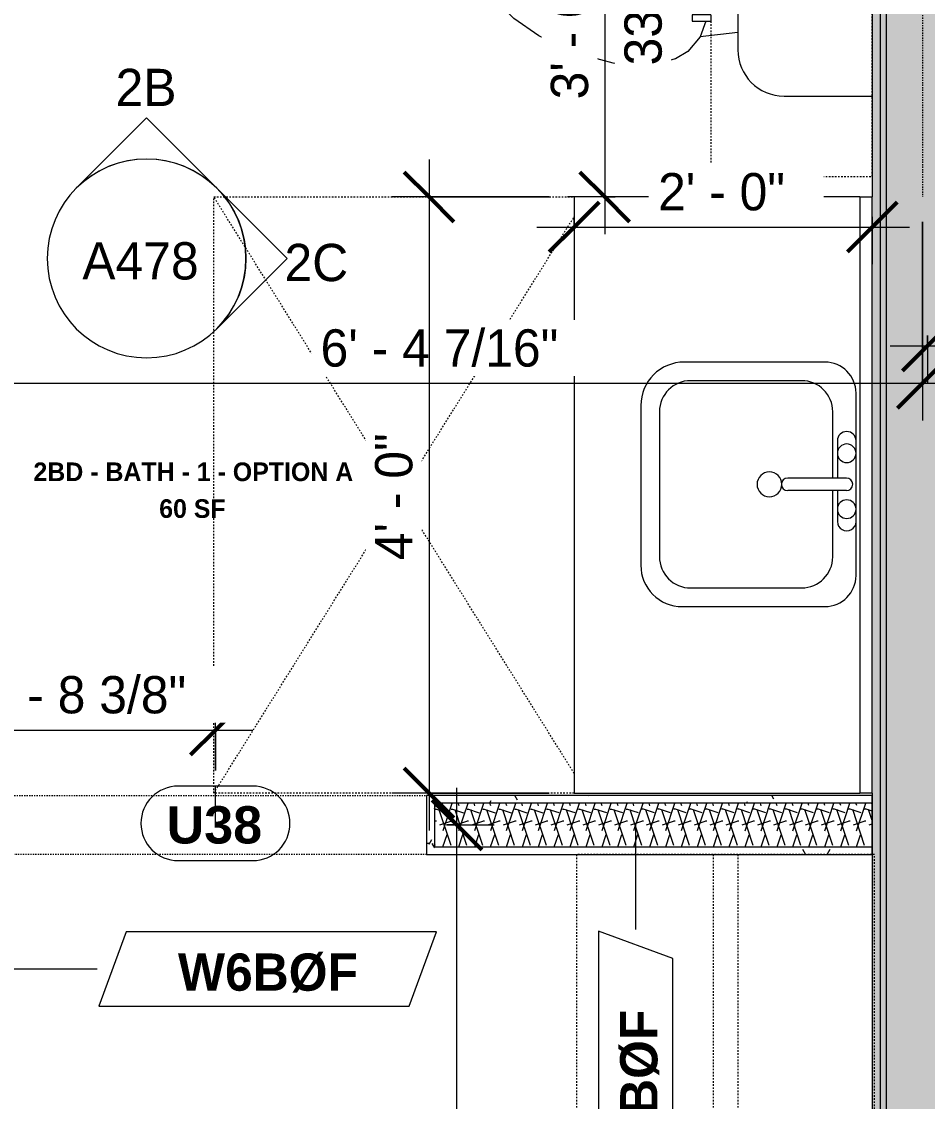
# Model space of a CAD drawing. Header units: inches. Extents: x -4058 to -1781, y 9814 to 12289.
# Drawn here: x -3411.6 to -3338.7, y 10221.8 to 10308.7 of the extents above; entities that cross this region are included whole.
import ezdxf

# ---------------------------------------------------------------- set-up
doc = ezdxf.new("R2010")
doc.units = ezdxf.units.IN
doc.header["$MEASUREMENT"] = 0
for name, pattern in [('Dash', [0.25, 0.125, -0.125]), ('Dash 3_32_', [0.1875, 0.09375, -0.09375]), ('Overhead', [0.15625, 0.09375, -0.0625])]:
    doc.linetypes.add(name, pattern=pattern)
for name, color, linetype, lineweight in [('0-1', 7, 'Continuous', 5), ('A-ANNO-DIMS', 211, 'Continuous', 9), ('A-ANNO-DIMS-32', 211, 'Continuous', 9), ('A-AREA-IDEN', 2, 'Continuous', 9), ('A-DETL-1', 90, 'Dash 3_32_', 9), ('A-DETL-GENF-3', 92, 'Overhead', 9), ('A-DETL-MEDM-1', 33, 'Continuous', 9), ('A-DOOR-2', 31, 'Continuous', 9), ('A-DOOR-IDEN', 31, 'Continuous', 9), ('A-GENM', 5, 'Continuous', 9), ('A-GENM-2', 147, 'Dash', 9), ('A-WALL-1', 7, 'Continuous', 9), ('A-WALL-2', 113, 'Continuous', 9), ('A-WALL-IDEN', 211, 'Continuous', 9), ('A-WALL-PATT-1', 9, 'Continuous', 9), ('G-ANNO-SYMB-3', 111, 'Continuous', 9), ('I-WALL-1', 1, 'Continuous', 5), ('I-WALL-2', 7, 'Continuous', 9), ('P-SANR-FIXT', 6, 'Continuous', 9), ('Q-CASE', 31, 'Continuous', 9), ('Q-CASE-1', 31, 'Dash', 9), ('Q-CASE-HDLN', 31, 'Dash', 9)]:
    doc.layers.add(name, color=color, linetype=linetype, lineweight=lineweight)
doc.styles.add('Arial_B', font='arialbd.ttf', dxfattribs={"height": 3})
doc.styles.add('Century Gothic', font='ufonts.com_century-gothic.ttf', dxfattribs={"height": 3})
doc.styles.add('Century Gothic_B', font='GOTHICB.TTF', dxfattribs={"height": 1.5})
doc.styles.add('Century Gothic_B_1', font='GOTHICB.TTF', dxfattribs={"height": 3})
doc.dimstyles.new('THE_DIMENSION_STRING', dxfattribs={"dimscale": 12, "dimtxt": 3.132505, "dimasz": 0.333333, "dimexe": 0.25, "dimexo": 0.166667, "dimgap": 0.041667, "dimtad": 1, "dimdec": 4, "dimrnd": 0.0625, "dimzin": 3, "dimdsep": 46, "dimlunit": 4, "dimtxsty": 'Century Gothic', "dimblk1": 'OBLIQUE', "dimblk2": 'OBLIQUE', "dimsah": 1, "dimcen": 0.09, "dimdle": 0.25, "dimazin": 0, "dimtfac": 1, "dimtdec": 4, "dimtix": 1, "dimtmove": 0, "dimatfit": 3, "dimfxl": 1, "dimtvp": 1, "dimtfill": 1, "dimfrac": 2, "dimtolj": 1, "dimtzin": 0, "dimarcsym": 2})
doc.dimstyles.new('THE_DIMENSION_STRING_2', dxfattribs={"dimscale": 12, "dimtxt": 3.132505, "dimasz": 0.333333, "dimexe": 0.25, "dimexo": 0.166667, "dimgap": 0.041667, "dimtad": 1, "dimdec": 4, "dimrnd": 0.0625, "dimzin": 3, "dimdsep": 46, "dimlunit": 4, "dimtxsty": 'Century Gothic', "dimblk1": 'OBLIQUE', "dimblk2": 'OBLIQUE', "dimsah": 1, "dimcen": 0.09, "dimdle": 0.25, "dimazin": 0, "dimtfac": 1, "dimtdec": 4, "dimtix": 1, "dimtmove": 0, "dimatfit": 3, "dimfxl": 1, "dimtvp": 1, "dimtfill": 1, "dimfrac": 2, "dimtolj": 1, "dimtzin": 0, "dimarcsym": 2})
pattern_1 = [(0, (0, 0), (10.24, 2.56), [0.422, -7.258, 0.422, -7.258, -40.96]), (0, (0, 0), (10.24, 2.56), [-15.36, 0.422, -14.938, 0.422, -7.258, -17.92]), (0, (0, 0), (10.24, 2.56), [-38.4, 0.422, -4.698, 0.422, -12.378]), (120, (3.84, 1.28), (-7.33702503, 7.58810013), [0.422, -7.258, 0.422, -7.258, -40.96]), (120, (3.84, 1.28), (-7.33702503, 7.58810013), [-15.36, 0.422, -14.938, 0.422, -7.258, -17.92]), (120, (3.84, 1.28), (-7.33702503, 7.58810013), [-38.4, 0.422, -4.698, 0.422, -12.378]), (240, (5.12, 6.4), (-2.90297497, -10.14810013), [0.422, -7.258, 0.422, -7.258, -40.96]), (240, (5.12, 6.4), (-2.90297497, -10.14810013), [-15.36, 0.422, -14.938, 0.422, -7.258, -17.92]), (240, (5.12, 6.4), (-2.90297497, -10.14810013), [-38.4, 0.422, -4.698, 0.422, -12.378])]
pattern_2 = [(161.57, (0.16, 0.16), (-1.279773737, -0.000426766), [0, -9.107, 1.011, 0]), (18.43, (-0.16, 0.16), (-1.279773737, 0.000426766), [0, -9.107, 1.011, 0]), (108.43, (0.16, 0.16), (0.639452382, -3.199964008), [3.035, -7.083]), (71.57, (-0.16, 0.16), (0.639452382, 3.199964008), [3.035, -7.083])]

# ---------------------------------------------------------------- blocks, each defined once
blk = doc.blocks.new('CTR - 1st Phase - Common Walls_rvt-1-UNIT PLANS - 2ND FLOOR')
at = {"layer": 'A-WALL-PATT-1'}
h = blk.add_hatch(dxfattribs=at)
h.set_pattern_fill('FP_1', color=256, style=0, pattern_type=2)
h.set_pattern_definition(pattern_1)
h.paths.add_polyline_path([(-3342.536, 9988.439), (-3342.536, 10374.039), (-3343.161, 10374.039), (-3343.161, 9988.439)], flags=0)
h = blk.add_hatch(dxfattribs=at)
h.set_pattern_fill('FP_5', color=256, style=0, pattern_type=2)
h.set_pattern_definition(pattern_2)
h.paths.add_polyline_path([(-3342.036, 9988.439), (-3336.536, 9988.439), (-3336.536, 10374.039), (-3342.036, 10374.039), (-3342.036, 9995.928)], flags=0)
at = {"layer": 'I-WALL-1'}
blk.add_hatch(color=256, dxfattribs=at).paths.add_polyline_path([(-3342.536, 9988.439), (-3342.036, 9988.439), (-3342.036, 10374.039), (-3342.536, 10374.039), (-3342.536, 9995.928)], flags=0)
at = {"layer": 'A-WALL-1'}
for p, q in [((-3342.536, 10373.414), (-3342.536, 9988.439)), ((-3342.036, 10373.414), (-3342.036, 9988.439))]:
    blk.add_line(p, q, dxfattribs=at)
at = {"layer": 'I-WALL-2'}
for p, q in [((-3343.161, 10334.914), (-3343.161, 10294.602)), ((-3343.161, 10246.602), (-3343.161, 9988.439))]:
    blk.add_line(p, q, dxfattribs=at)
blk = doc.blocks.new('Door-Opening - CLEAR OPENING - 34_ x 80_-3924454-UNIT PLANS - 2ND FLOOR')
at = {"layer": 'A-DETL-GENF-3'}
for p, q in [((-17.322, 2.375), (16.678, 2.375)), ((16.678, -2.375), (-17.322, -2.375))]:
    blk.add_line(p, q, dxfattribs=at)
at = {"layer": 'A-DETL-MEDM-1'}
for p, q in [((-17.322, -2.375), (-17.322, 2.375)), ((16.678, 2.375), (16.678, -2.375))]:
    blk.add_line(p, q, dxfattribs=at)
blk = doc.blocks.new('M_Sink Vanity-Square - 500 x 440mm-1352614-UNIT PLANS - 2ND FLOOR')
at = {"layer": 'P-SANR-FIXT'}
for p, q in [((7.96, 7.092), (-6.725, 7.092)), ((3.618, 7.092), (-2.882, 7.092)), ((0.118, 6.329), (0.118, 1.59)), ((1.118, 6.329), (1.118, 1.59)), ((0.118, 5.217), (-5.225, 5.217)), ((-2.882, 5.592), (0.118, 5.592)), ((1.118, 5.592), (3.618, 5.592)), ((6.46, 5.217), (1.118, 5.217)), ((-9.225, 4.592), (-9.225, -6.73)), ((10.46, -6.91), (10.46, 4.592)), ((-7.725, 2.717), (-7.725, -6.23)), ((8.96, -6.23), (8.96, 2.717)), ((-5.225, -8.73), (6.46, -8.73)), ((-5.725, -10.23), (7.139, -10.23))]:
    blk.add_line(p, q, dxfattribs=at)
for centre, radius, start, end in [((-6.725, 4.592), 2.5, 90, 180), ((-2.882, 6.342), 0.75, 90, 270), ((-1.882, 6.342), 0.75, 360, 180), ((2.618, 6.342), 0.75, 360, 180), ((3.618, 6.342), 0.75, 270, 90), ((7.96, 4.592), 2.5, 360, 90), ((-1.882, 6.342), 0.75, 180, 0), ((0.618, 6.329), 0.5, 360, 180), ((2.618, 6.342), 0.75, 180, 360), ((-5.225, 2.717), 2.5, 90, 180), ((6.46, 2.717), 2.5, 0, 90), ((0.618, 0.125), 1, 360, 180), ((0.618, 1.59), 0.5, 180, 0), ((0.618, 0.125), 1, 180, 0), ((-5.725, -6.73), 3.5, 180, 270), ((-5.225, -6.23), 2.5, 180, 270), ((6.46, -6.23), 2.5, 270, 0), ((7.139, -6.91), 3.321, 270, 0)]:
    blk.add_arc(centre, radius, start, end, dxfattribs=at)
blk = doc.blocks.new('Toilet-Domestic-3D - Toilet-Domestic-3D-V78-UNIT PLANS - 2ND FLOOR')
at = {"layer": 'P-SANR-FIXT'}
for p, q in [((-2.74, 11), (-1.874, 11.5)), ((-1.874, 11.5), (-0.5, 12)), ((-0.5, 12), (0.5, 12)), ((0.5, 12), (1.874, 11.5)), ((1.874, 11.5), (2.74, 11)), ((-3.74, 10), (-2.74, 11)), ((2.74, 11), (3.74, 10)), ((-5.127, 8), (-3.74, 10)), ((3.74, 10), (5.127, 8)), ((-6.06, 6), (-5.127, 8)), ((5.127, 8), (6.06, 6)), ((-6.788, 4), (-6.06, 6)), ((6.06, 6), (6.788, 4)), ((-7.326, 1.992), (-6.788, 4)), ((6.788, 4), (7.326, 1.992)), ((-7.5, 0), (-7.326, 1.992)), ((7.326, 1.992), (7.5, 0)), ((-7.413, -0.996), (-7.5, 0)), ((7.5, 0), (7.413, -0.996)), ((-7.236, -2), (-7.413, -0.996)), ((7.413, -0.996), (7.236, -2)), ((-6.968, -3), (-7.236, -2)), ((7.236, -2), (6.968, -3)), ((-6.401, -4), (-6.968, -3)), ((6.968, -3), (6.401, -4)), ((-5.209, -5), (-6.401, -4)), ((6.401, -4), (5.209, -5)), ((-3.938, -5.463), (-5.209, -5)), ((-4.862, -8.024), (-5.209, -5)), ((5.209, -5), (3.836, -5.5)), ((4.862, -8.024), (5.209, -5)), ((-1, -6), (-3.449, -5.568)), ((1, -6), (-1, -6)), ((3.836, -5.5), (1, -6)), ((6.25, -8.024), (-6.25, -8.024)), ((-9.976, -11.75), (-9.976, -18.851)), ((9.976, -18.851), (9.976, -11.75))]:
    blk.add_line(p, q, dxfattribs=at)
for centre, start, end in [((-6.25, -11.75), 90, 180), ((6.25, -11.75), 0, 90)]:
    blk.add_arc(centre, 3.726, start, end, dxfattribs=at)
blk = doc.blocks.new('Bath Vanity - Bath Vanity 48_-2551079-UNIT PLANS - 2ND FLOOR')
at = {"layer": 'Q-CASE'}
for p, q in [((-23.262, -1.005), (-23.262, -24)), ((24.738, -24), (24.738, -1.005)), ((-23.262, -24), (24.738, -24))]:
    blk.add_line(p, q, dxfattribs=at)
blk = doc.blocks.new('ADA Clearances - 30_x48_-V21-UNIT PLANS - 2ND FLOOR')
at = {"layer": 'A-GENM-2'}
for p, q in [((15, 24), (-14.005, -22.407)), ((-14.005, 24), (15, 24)), ((15, 24), (15, -24)), ((-14.005, 22.407), (15, -24)), ((15, -24), (-14.005, -24))]:
    blk.add_line(p, q, dxfattribs=at)
blk = doc.blocks.new('BATHROOM MIRROR - BATHROOM MIRROR 48_-3124766-UNIT PLANS - 2ND FLOOR')
at = {"layer": 'Q-CASE'}
for p, q in [((24.738, 24), (-23.262, 24)), ((-23.262, 23), (-23.262, 24)), ((24.738, 24), (24.738, 23)), ((-23.262, 23), (24.738, 23))]:
    blk.add_line(p, q, dxfattribs=at)
blk = doc.blocks.new('300 Series Wall Hung Cabinet_326 - 30_-2909952-UNIT PLANS - 2ND FLOOR')
at = {"layer": 'Q-CASE'}
for p, q in [((-2.5, -13.188), (-2.012, -13.188)), ((-2.5, -13.188), (-2.5, -14.687)), ((-2.012, -14.687), (-2.012, -13.188)), ((2, -13.188), (2.488, -13.188)), ((2, -13.188), (2, -14.687)), ((2.488, -14.687), (2.488, -13.188)), ((-2.5, -14.687), (-2.012, -14.687)), ((2, -14.687), (2.488, -14.687))]:
    blk.add_line(p, q, dxfattribs=at)
at = {"layer": 'Q-CASE-1'}
for p, q in [((15, -0.188), (-15, -0.188)), ((-15, -0.188), (-15, -13.188)), ((15, -13.188), (15, -0.188)), ((-15, -13.188), (15, -13.188))]:
    blk.add_line(p, q, dxfattribs=at)
blk = doc.blocks.new('OD_CW_Closet - OD_CW_Closet-3802031-UNIT PLANS - 2ND FLOOR')
at = {"layer": 'Q-CASE-HDLN'}
for p, q in [((80.988, 24), (0.738, 24)), ((0.738, 24), (0.738, 0)), ((80.988, 0), (80.988, 24)), ((0.738, 13), (80.988, 13)), ((0.738, 11), (80.988, 11)), ((0.738, 0), (80.988, 0))]:
    blk.add_line(p, q, dxfattribs=at)
blk = doc.blocks.new('Elevation - Filled Arrow-152140-UNIT PLANS - 2ND FLOOR')
at = {"layer": 'G-ANNO-SYMB-3'}
for start, end in [(360, 180), (180, 360)]:
    blk.add_arc((0, 0), 0.25, start, end, dxfattribs=at)
blk = doc.blocks.new('Elevation - Filled Arrow-151867-UNIT PLANS - 2ND FLOOR')
at = {"layer": 'G-ANNO-SYMB-3'}
for p, q in [((0, 0.3536), (-0.1768, 0.1768)), ((0.1768, 0.1768), (0, 0.3536))]:
    blk.add_line(p, q, dxfattribs=at)
blk.add_arc((0, 0), 0.25, 45, 135, dxfattribs=at)
blk = doc.blocks.new('DIMBLOCK38-UNIT PLANS - 2ND FLOOR')
at = {"layer": 'A-ANNO-DIMS-32'}
for p, q in [((-3262.724, 10292.053), (-3262.724, 10279.61)), ((-3262.724, 10282.61), (-3262.724, 10292.053)), ((-3338.724, 10283.438), (-3338.724, 10279.61)), ((-3338.724, 10282.61), (-3338.724, 10283.438)), ((-3341.724, 10282.61), (-3262.724, 10282.61))]:
    blk.add_line(p, q, dxfattribs=at)
at = {"layer": 'A-ANNO-DIMS-32', "lineweight": 50}
for p, q in [((-3338.724, 10282.61), (-3336.724, 10284.61)), ((-3262.724, 10282.61), (-3260.724, 10284.61)), ((-3338.724, 10282.61), (-3340.724, 10280.61)), ((-3262.724, 10282.61), (-3264.724, 10280.61))]:
    blk.add_line(p, q, dxfattribs=at)
at = {"layer": 'A-ANNO-DIMS-32', "color": 0, "insert": (-3305.969, 10286.955), "char_height": 3, "width": 12.58969, "attachment_point": 1, "line_spacing_factor": 0.984502, "style": 'Century Gothic', "bg_fill": 3, "box_fill_scale": 1.25, "bg_fill_color": 256, "bg_fill_true_color": 13158600, "bg_fill_transparency": 0}
blk.add_mtext('6\' - 4"', dxfattribs=at)
blk = doc.blocks.new('_Oblique')
at = {"color": 0, "linetype": 'ByBlock', "lineweight": -2}
blk.add_line((-0.5, -0.5), (0.5, 0.5), dxfattribs=at)
blk = doc.blocks.new('DIMBLOCK108-UNIT PLANS - 2ND FLOOR')
at = {"layer": 'A-ANNO-DIMS-32'}
for p, q in [((-3339.124, 10292.602), (-3339.124, 10276.596)), ((-3339.124, 10279.596), (-3339.124, 10292.602)), ((-3415.532, 10289.839), (-3415.532, 10276.596)), ((-3415.532, 10279.596), (-3415.532, 10289.839)), ((-3415.532, 10279.596), (-3336.124, 10279.596))]:
    blk.add_line(p, q, dxfattribs=at)
at = {"layer": 'A-ANNO-DIMS-32', "lineweight": 50}
for p, q in [((-3415.532, 10279.596), (-3413.532, 10281.596)), ((-3339.124, 10279.596), (-3337.124, 10281.596)), ((-3415.532, 10279.596), (-3417.532, 10277.596)), ((-3339.124, 10279.596), (-3341.124, 10277.596))]:
    blk.add_line(p, q, dxfattribs=at)
at = {"layer": 'A-ANNO-DIMS-32', "color": 0, "insert": (-3387.57, 10283.941), "char_height": 3, "width": 24.5827, "attachment_point": 1, "line_spacing_factor": 0.984502, "style": 'Century Gothic', "bg_fill": 3, "box_fill_scale": 1.25, "bg_fill_color": 256, "bg_fill_true_color": 13158600, "bg_fill_transparency": 0}
blk.add_mtext('6\' - 4 7/16"', dxfattribs=at)
blk = doc.blocks.new('DIMBLOCK194-UNIT PLANS - 2ND FLOOR')
at = {"layer": 'A-ANNO-DIMS-32'}
for p, q in [((-3378.835, 10297.602), (-3378.835, 10243.602)), ((-3369.157, 10294.602), (-3381.835, 10294.602)), ((-3378.835, 10294.602), (-3369.157, 10294.602)), ((-3369.157, 10246.602), (-3381.835, 10246.602)), ((-3378.835, 10246.602), (-3369.157, 10246.602))]:
    blk.add_line(p, q, dxfattribs=at)
at = {"layer": 'A-ANNO-DIMS-32', "lineweight": 50}
for p, q in [((-3378.835, 10294.602), (-3380.835, 10296.602)), ((-3378.835, 10294.602), (-3376.835, 10292.602)), ((-3378.835, 10246.602), (-3380.835, 10248.602)), ((-3378.835, 10246.602), (-3376.835, 10244.602))]:
    blk.add_line(p, q, dxfattribs=at)
at = {"layer": 'A-ANNO-DIMS-32', "color": 0, "insert": (-3383.18, 10265.356), "char_height": 3, "width": 12.58969, "attachment_point": 1, "rotation": 90, "line_spacing_factor": 0.984502, "style": 'Century Gothic', "bg_fill": 3, "box_fill_scale": 1.25, "bg_fill_color": 256, "bg_fill_true_color": 13158600, "bg_fill_transparency": 0}
blk.add_mtext('4\' - 0"', dxfattribs=at)
blk = doc.blocks.new('DIMBLOCK195-UNIT PLANS - 2ND FLOOR')
at = {"layer": 'A-ANNO-DIMS-32', "lineweight": 50}
for p, q in [((-3367.157, 10292.175), (-3365.157, 10294.175)), ((-3343.157, 10292.175), (-3341.157, 10294.175)), ((-3367.157, 10292.175), (-3369.157, 10290.175)), ((-3343.157, 10292.175), (-3345.157, 10290.175))]:
    blk.add_line(p, q, dxfattribs=at)
at = {"layer": 'A-ANNO-DIMS-32'}
for p, q in [((-3367.157, 10293.004), (-3367.157, 10289.175)), ((-3367.157, 10292.175), (-3367.157, 10293.004)), ((-3343.157, 10293.004), (-3343.157, 10289.175)), ((-3343.157, 10292.175), (-3343.157, 10293.004)), ((-3370.157, 10292.175), (-3340.157, 10292.175))]:
    blk.add_line(p, q, dxfattribs=at)
at = {"layer": 'A-ANNO-DIMS-32', "color": 0, "insert": (-3360.402, 10296.521), "char_height": 3, "width": 12.58969, "attachment_point": 1, "line_spacing_factor": 0.984502, "style": 'Century Gothic', "bg_fill": 3, "box_fill_scale": 1.25, "bg_fill_color": 256, "bg_fill_true_color": 13158600, "bg_fill_transparency": 0}
blk.add_mtext('2\' - 0"', dxfattribs=at)
blk = doc.blocks.new('DIMBLOCK340-UNIT PLANS - 2ND FLOOR')
at = {"layer": 'A-ANNO-DIMS-32'}
for p, q in [((-3364.69, 10333.789), (-3364.69, 10291.602)), ((-3363.861, 10330.789), (-3367.69, 10330.789)), ((-3364.69, 10330.789), (-3363.861, 10330.789)), ((-3363.861, 10294.602), (-3367.69, 10294.602)), ((-3364.69, 10294.602), (-3363.861, 10294.602))]:
    blk.add_line(p, q, dxfattribs=at)
at = {"layer": 'A-ANNO-DIMS-32', "lineweight": 50}
for p, q in [((-3364.69, 10330.789), (-3366.69, 10332.789)), ((-3364.69, 10330.789), (-3362.69, 10328.789)), ((-3364.69, 10294.602), (-3366.69, 10296.602)), ((-3364.69, 10294.602), (-3362.69, 10292.602))]:
    blk.add_line(p, q, dxfattribs=at)
at = {"layer": 'A-ANNO-DIMS-32', "color": 0, "char_height": 3, "attachment_point": 1, "rotation": 90, "line_spacing_factor": 0.984502, "style": 'Century Gothic', "bg_fill": 3, "box_fill_scale": 1.25, "bg_fill_color": 256, "bg_fill_true_color": 13158600, "bg_fill_transparency": 0}
for s, insert, width in [('3\' - 0 3/16"', (-3369.035, 10302.453), 24.5827), ('33" MIN', (-3363.113, 10305.188), 18.01936)]:
    blk.add_mtext(s, dxfattribs=dict(at, insert=insert, width=width))
blk = doc.blocks.new('DIMBLOCK466-UNIT PLANS - 2ND FLOOR')
at = {"layer": 'A-ANNO-DIMS-32'}
for p, q in [((-3376.596, 10156.039), (-3376.596, 10247.039)), ((-3377.424, 10244.039), (-3373.596, 10244.039)), ((-3376.596, 10244.039), (-3377.424, 10244.039)), ((-3377.424, 10159.039), (-3373.596, 10159.039)), ((-3376.596, 10159.039), (-3377.424, 10159.039))]:
    blk.add_line(p, q, dxfattribs=at)
at = {"layer": 'A-ANNO-DIMS-32', "lineweight": 50}
for p, q in [((-3376.596, 10244.039), (-3378.596, 10246.039)), ((-3376.596, 10244.039), (-3374.596, 10242.039)), ((-3376.596, 10159.039), (-3378.596, 10161.039)), ((-3376.596, 10159.039), (-3374.596, 10157.039))]:
    blk.add_line(p, q, dxfattribs=at)
at = {"layer": 'A-ANNO-DIMS-32', "color": 0, "insert": (-3380.941, 10196.294), "char_height": 3, "width": 12.58969, "attachment_point": 1, "rotation": 90, "line_spacing_factor": 0.984502, "style": 'Century Gothic', "bg_fill": 3, "box_fill_scale": 1.25, "bg_fill_color": 256, "bg_fill_true_color": 13158600, "bg_fill_transparency": 0}
blk.add_mtext('7\' - 1"', dxfattribs=at)
blk = doc.blocks.new('Door Tag - Type Mark-2601225-UNIT PLANS - 2ND FLOOR')
at = {"layer": 'A-DOOR-IDEN'}
for p, q in [((0.09375, 0.09375), (-0.09375, 0.09375)), ((-0.09375, -0.09375), (0.09375, -0.09375))]:
    blk.add_line(p, q, dxfattribs=at)
for centre, start, end in [((-0.09375, 0), 90, 270), ((0.09375, 0), 270, 90)]:
    blk.add_arc(centre, 0.09375, start, end, dxfattribs=at)
blk = doc.blocks.new('Wall Tag - Arch Wall-3956453-UNIT PLANS - 2ND FLOOR')
at = {"layer": 'A-WALL-IDEN'}
for p, q in [((-0.3561, 0.0937), (-0.4244, -0.0937)), ((0.4244, 0.0937), (-0.3561, 0.0937)), ((0.3561, -0.0937), (0.4244, 0.0937)), ((-0.4244, -0.0937), (0.3561, -0.0937))]:
    blk.add_line(p, q, dxfattribs=at)
blk = doc.blocks.new('DIMBLOCK492-UNIT PLANS - 2ND FLOOR')
at = {"layer": 'A-ANNO-DIMS-32'}
for p, q in [((-3396.031, 10248.414), (-3396.031, 10254.682)), ((-3416.406, 10252.511), (-3416.406, 10248.682)), ((-3416.406, 10251.682), (-3416.406, 10252.511)), ((-3419.406, 10251.682), (-3393.031, 10251.682)), ((-3396.031, 10251.682), (-3396.031, 10248.414))]:
    blk.add_line(p, q, dxfattribs=at)
at = {"layer": 'A-ANNO-DIMS-32', "lineweight": 50}
for p, q in [((-3416.406, 10251.682), (-3414.406, 10253.682)), ((-3396.031, 10251.682), (-3394.031, 10253.682)), ((-3416.406, 10251.682), (-3418.406, 10249.682)), ((-3396.031, 10251.682), (-3398.031, 10249.682))]:
    blk.add_line(p, q, dxfattribs=at)
at = {"layer": 'A-ANNO-DIMS-32', "color": 0, "insert": (-3415.292, 10256.027), "char_height": 3, "width": 21.77837, "attachment_point": 1, "line_spacing_factor": 0.984502, "style": 'Century Gothic', "bg_fill": 3, "box_fill_scale": 1.25, "bg_fill_color": 256, "bg_fill_true_color": 13158600, "bg_fill_transparency": 0}
blk.add_mtext('1\' - 8 3/8"', dxfattribs=at)

msp = doc.modelspace()

# ---------------------------------------------------------------- hatches: boundary and pattern name
at = {"layer": 'A-WALL-PATT-1'}
h = msp.add_hatch(dxfattribs=at)
h.set_pattern_fill('FP_1', color=256, style=0, pattern_type=2)
h.set_pattern_definition(pattern_1)
h.paths.add_polyline_path([(-3379.03054, 10244.0394), (-3378.40554, 10244.0394), (-3378.40554, 10245.7894), (-3343.16124, 10245.7894), (-3343.16124, 10246.4144), (-3379.03054, 10246.4144)], flags=0)
h = msp.add_hatch(dxfattribs=at)
h.set_pattern_fill('FP_5', color=256, style=0, pattern_type=2)
h.set_pattern_definition(pattern_2)
h.paths.add_polyline_path([(-3413.65554, 10242.2894), (-3413.03054, 10242.2894), (-3413.03054, 10245.7894), (-3413.65554, 10245.7894)], flags=0)
h.paths.add_polyline_path([(-3378.40554, 10242.2894), (-3343.16124, 10242.2894), (-3343.16124, 10245.7894), (-3378.40554, 10245.7894), (-3378.40554, 10244.0394)], flags=0)
h = msp.add_hatch(dxfattribs=at)
h.set_pattern_fill('FP_1', color=256, style=0, pattern_type=2)
h.set_pattern_definition(pattern_1)
h.paths.add_polyline_path([(-3379.03054, 10241.6644), (-3343.16124, 10241.6644), (-3343.16124, 10242.2894), (-3378.40554, 10242.2894), (-3378.40554, 10244.0394), (-3379.03054, 10244.0394)], flags=0)

# ---------------------------------------------------------------- linework, layer by layer
at = {"layer": 'A-DETL-1'}
msp.add_line((-3339.12374, 10314.0394), (-3339.12374, 10294.6019), dxfattribs=at)
at = {"layer": 'A-DOOR-IDEN'}
msp.add_line((-3396.03054, 10244.0394), (-3396.03054, 10247.17087), dxfattribs=at)
at = {"layer": 'A-WALL-2'}
for p, q in [((-3343.16124, 10246.4144), (-3379.03054, 10246.4144)), ((-3343.16124, 10241.6644), (-3343.16124, 10246.4144)), ((-3343.16124, 10245.7894), (-3378.40554, 10245.7894)), ((-3378.40554, 10245.7894), (-3378.40554, 10242.2894)), ((-3378.40554, 10242.2894), (-3343.16124, 10242.2894)), ((-3379.03054, 10241.6644), (-3343.16124, 10241.6644))]:
    msp.add_line(p, q, dxfattribs=at)
at = {"layer": 'A-WALL-IDEN'}
for p, q in [((-3362.20933, 10244.0394), (-3362.20933, 10235.63255)), ((-3416.40554, 10232.44876), (-3405.56238, 10232.44876))]:
    msp.add_line(p, q, dxfattribs=at)

# ---------------------------------------------------------------- block references
at = {"layer": '0-1'}
msp.add_blockref('CTR - 1st Phase - Common Walls_rvt-1-UNIT PLANS - 2ND FLOOR', (0, 0), dxfattribs=at)
at = {"layer": 'A-DOOR-2', "rotation": 180}
msp.add_blockref('Door-Opening - CLEAR OPENING - 34_ x 80_-3924454-UNIT PLANS - 2ND FLOOR', (-3396.35292, 10244.0394), dxfattribs=at)
at = {"layer": 'A-DOOR-IDEN', "xscale": 31.99999999999999, "yscale": 31.99999999999999, "zscale": 31.99999999999999}
msp.add_blockref('Door Tag - Type Mark-2601225-UNIT PLANS - 2ND FLOOR', (-3396.03054, 10244.17087), dxfattribs=at)
at = {"layer": 'A-GENM', "rotation": 180}
msp.add_blockref('ADA Clearances - 30_x48_-V21-UNIT PLANS - 2ND FLOOR', (-3381.16124, 10270.6019), dxfattribs=at)
at = {"layer": 'A-WALL-IDEN', "xscale": 31.99999999999999, "yscale": 31.99999999999999, "zscale": 31.99999999999999, "rotation": 89.99999999999991}
msp.add_blockref('Wall Tag - Arch Wall-3956453-UNIT PLANS - 2ND FLOOR', (-3362.20933, 10221.90085), dxfattribs=at)
at = {"layer": 'G-ANNO-SYMB-3', "xscale": 31.99999999999999, "yscale": 31.99999999999999, "zscale": 31.99999999999999}
for name in ['Elevation - Filled Arrow-151867-UNIT PLANS - 2ND FLOOR', 'Elevation - Filled Arrow-152140-UNIT PLANS - 2ND FLOOR']:
    msp.add_blockref(name, (-3401.57353, 10289.64857), dxfattribs=at)
at = {"layer": 'G-ANNO-SYMB-3', "extrusion": (0, 0, -1), "xscale": 31.99999999999999, "yscale": 31.99999999999999, "zscale": 31.99999999999999, "rotation": 89.99999999999991}
msp.add_blockref('Elevation - Filled Arrow-151867-UNIT PLANS - 2ND FLOOR', (3401.57353, 10289.64857), dxfattribs=at)
at = {"layer": 'P-SANR-FIXT'}
for name, p, rotation in [('Toilet-Domestic-3D - Toilet-Domestic-3D-V78-UNIT PLANS - 2ND FLOOR', (-3362.01246, 10312.69565), 89.99999999958618), ('M_Sink Vanity-Square - 500 x 440mm-1352614-UNIT PLANS - 2ND FLOOR', (-3351.56039, 10272.08138), 269.9999999996713)]:
    msp.add_blockref(name, p, dxfattribs=dict(at, rotation=rotation))
at = {"layer": 'Q-CASE'}
for name, p, rotation in [('300 Series Wall Hung Cabinet_326 - 30_-2909952-UNIT PLANS - 2ND FLOOR', (-3342.97374, 10311.24619), 270.0000000000009), ('Bath Vanity - Bath Vanity 48_-2551079-UNIT PLANS - 2ND FLOOR', (-3343.15665, 10271.3396), 269.9999999996786), ('BATHROOM MIRROR - BATHROOM MIRROR 48_-3124766-UNIT PLANS - 2ND FLOOR', (-3367.16124, 10271.3396), 270.0000000000334), ('OD_CW_Closet - OD_CW_Closet-3802031-UNIT PLANS - 2ND FLOOR', (-3366.97374, 10242.4021), 269.9999999999985)]:
    msp.add_blockref(name, p, dxfattribs=dict(at, rotation=rotation))

# ---------------------------------------------------------------- texts
at = {"layer": 'A-AREA-IDEN', "char_height": 1.5, "attachment_point": 1, "style": 'Century Gothic_B'}
for s, insert, width in [('2BD - BATH - 1 - OPTION A', (-3410.68229, 10273.22389), 30.3), ('60 SF', (-3400.55945, 10270.26219), 5.757)]:
    msp.add_mtext(s, dxfattribs=dict(at, insert=insert, width=width))
at = {"layer": 'A-DOOR-IDEN', "insert": (-3399.96242, 10245.55072), "char_height": 3, "width": 9.393, "attachment_point": 1, "style": 'Arial_B'}
msp.add_mtext('U38', dxfattribs=at)
at = {"layer": 'A-WALL-IDEN', "insert": (-3399.0466, 10233.69629), "char_height": 3, "width": 17.372, "attachment_point": 1, "style": 'Century Gothic_B_1'}
msp.add_mtext('W6BØF', dxfattribs=at)
at = {"layer": 'A-WALL-IDEN', "insert": (-3363.45686, 10214.68493), "char_height": 3, "width": 17.372, "attachment_point": 1, "rotation": 90, "style": 'Century Gothic_B_1'}
msp.add_mtext('W4BØF', dxfattribs=at)
at = {"layer": 'G-ANNO-SYMB-3', "char_height": 3, "attachment_point": 1, "style": 'Century Gothic'}
for s, insert, width in [('2B', (-3404.06977, 10304.91392), 5.757), ('A478', (-3406.74947, 10290.95499), 12.221), ('2C', (-3390.47406, 10290.82057), 6.969)]:
    msp.add_mtext(s, dxfattribs=dict(at, insert=insert, width=width))

# ---------------------------------------------------------------- next in the draw order: dimensions: what is measured, and where the dimension line sits
at = {"layer": 'A-ANNO-DIMS'}
for base, p1, p2, dimstyle, override, picture, middle in [((-3262.72374, 10282.60963), (-3338.72374, 10285.43806), (-3262.72374, 10294.05324), 'THE_DIMENSION_STRING', {"dimpost": '<>', "dimfxl": 76.48674}, 'DIMBLOCK38-UNIT PLANS - 2ND FLOOR', (-3300.72374, 10284.68509)), ((-3396.03054, 10251.68216), (-3416.40554, 10254.51058), (-3396.03054, 10246.4144), 'THE_DIMENSION_STRING_2', {"dimpost": '<>', "dimfxl": 21.924618}, 'DIMBLOCK492-UNIT PLANS - 2ND FLOOR', (-3406.21804, 10253.92383))]:
    dim = msp.add_linear_dim(base=base, p1=p1, p2=p2, dimstyle=dimstyle, override=override, dxfattribs=at)
    dim.commit()
    dim.dimension.update_dxf_attribs({"geometry": picture, "text_midpoint": middle})

# ---------------------------------------------------------------- next in the draw order: dimensions: what is measured, and where the dimension line sits
dim = msp.add_linear_dim(base=(-3339.12374, 10279.5957), p1=(-3415.53165, 10291.8394), p2=(-3339.12374, 10294.6019), dimstyle='THE_DIMENSION_STRING', override={"dimpost": '<>', "dimfxl": 76.457832}, dxfattribs=at)
dim.commit()
dim.dimension.update_dxf_attribs({"geometry": 'DIMBLOCK108-UNIT PLANS - 2ND FLOOR', "text_midpoint": (-3377.32769, 10281.83737)})

# ---------------------------------------------------------------- next in the draw order: dimensions: what is measured, and where the dimension line sits
dim = msp.add_linear_dim(base=(-3378.83521, 10246.6019), p1=(-3367.15665, 10294.6019), p2=(-3367.15665, 10246.6019), angle=90, dimstyle='THE_DIMENSION_STRING', override={"dimpost": '<>', "dimfxl": 48}, dxfattribs=at)
dim.commit()
dim.dimension.update_dxf_attribs({"geometry": 'DIMBLOCK194-UNIT PLANS - 2ND FLOOR', "text_midpoint": (-3380.91067, 10270.6019)})

# ---------------------------------------------------------------- next in the draw order: dimensions: what is measured, and where the dimension line sits
dim = msp.add_linear_dim(base=(-3343.15665, 10292.17544), p1=(-3367.15665, 10295.00387), p2=(-3343.15665, 10295.00387), dimstyle='THE_DIMENSION_STRING', override={"dimpost": '<>', "dimfxl": 24}, dxfattribs=at)
dim.commit()
dim.dimension.update_dxf_attribs({"geometry": 'DIMBLOCK195-UNIT PLANS - 2ND FLOOR', "text_midpoint": (-3355.15665, 10294.2509)})
dim = msp.add_linear_dim(base=(-3376.59578, 10244.0394), p1=(-3379.42421, 10159.0394), p2=(-3379.42421, 10244.0394), angle=90, dimstyle='THE_DIMENSION_STRING_2', override={"dimpost": '<>', "dimfxl": 85}, dxfattribs=at)
dim.commit()
dim.dimension.update_dxf_attribs({"geometry": 'DIMBLOCK466-UNIT PLANS - 2ND FLOOR', "text_midpoint": (-3378.63351, 10201.5394)})

# ---------------------------------------------------------------- next in the draw order: block references
at = {"layer": 'A-WALL-IDEN', "xscale": 31.99999999999999, "yscale": 31.99999999999999, "zscale": 31.99999999999999}
msp.add_blockref('Wall Tag - Arch Wall-3956453-UNIT PLANS - 2ND FLOOR', (-3391.83068, 10232.44876), dxfattribs=at)

# ---------------------------------------------------------------- next in the draw order: dimensions: what is measured, and where the dimension line sits
at = {"layer": 'A-ANNO-DIMS'}
dim = msp.add_linear_dim(base=(-3364.68986, 10294.6019), p1=(-3361.86143, 10330.7894), p2=(-3361.86143, 10294.6019), angle=90, text='<>\\X33" MIN', dimstyle='THE_DIMENSION_STRING_2', override={"dimpost": '<>', "dimfxl": 36.1875}, dxfattribs=at)
dim.commit()
dim.dimension.update_dxf_attribs({"geometry": 'DIMBLOCK340-UNIT PLANS - 2ND FLOOR', "text_midpoint": (-3364.68986, 10312.69565)})

doc.saveas('drawing.dxf')
